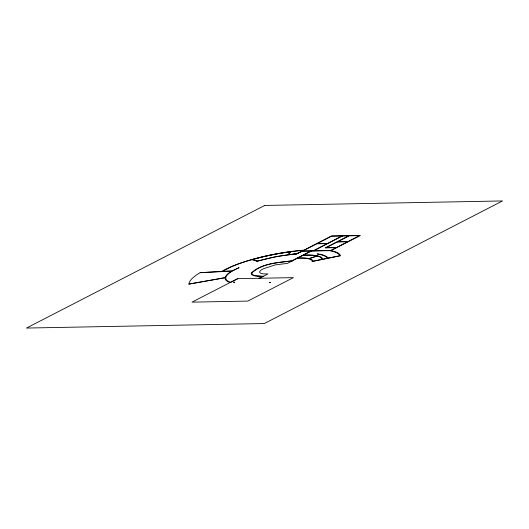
<?xml version="1.0" encoding="UTF-8"?>
<svg xmlns="http://www.w3.org/2000/svg" width="529" height="529" viewBox="0 0 529 529"><rect width="100%" height="100%" fill="white"/><g stroke="black" fill="none" stroke-linecap="round" stroke-linejoin="round"><path stroke-width="0.79" d="M288.034 254.68L290.242 251.784L276.7 253.946M290.904 251.705L288.695 254.594L296.875 253.715L303.547 250.343C285.475 251.857 267.555 255.17 250.124 260.175A64.492 14.395 -10.5 0 0 231.464 266.775L222.537 271.337L232.072 270.914L239.088 267.674A53.522 11.949 -10.5 0 0 230.73 282.347L230.122 282.526A54.209 12.101 -10.5 0 1 225.175 278.79L225.169 277.758L188.939 284.093A87.47 19.527 -10.5 0 1 200.101 272.693L221.942 271.37A65.173 14.547 -10.5 0 1 303.937 250.144L331.452 235.98L360.441 235.431L330.883 250.647A64.346 14.362 -10.5 0 1 339.83 254.542L340.517 255.745L312.156 261.491A28.513 6.368 -10.5 0 0 297.463 258.212M258.992 278.28L263.528 276.224M310.834 251.024L291.664 260.89C278.294 262.801 262.159 263.237 251.85 272.971L252.26 274.445L254.363 275.523L262.973 276.237M292.272 260.883L291.294 261.088L291.882 261.081M230.73 282.347L237.865 278.684M251.969 259.666L257.18 261.313A47.828 10.679 -10.5 0 1 296.624 253.907L303.547 250.343M302.449 251.182L296.624 253.907M311.449 251.011L287.452 263.363L275.133 264.93L263.224 268.798L260.896 270.2L259.713 271.476L259.732 272.554L260.903 273.361L263.125 273.85L267.958 273.943L259.554 278.267M313.181 250.792L341.985 235.967M313.743 250.779L342.541 235.96M348.644 235.841L325.295 247.856L336.16 247.651L330.704 250.462L302.826 250.991L331.63 236.165L359.508 235.636L336.543 247.453L326.241 247.651M325.857 247.85L349.2 235.835M297.84 258.013L300.042 257.934A29.201 6.52 -10.5 0 1 308.989 258.562L316.825 255.99L318.319 256.386A37.156 8.292 -10.5 0 1 321.758 259.389L321.758 259.408M309.3 258.641L317.136 256.069M256.863 261.233L276.641 256.499L297.014 253.702M264.308 256.492L252.591 259.494L257.471 261.055M264.956 256.334L276.045 254.065M276.283 256.572L276.951 256.446M188.939 284.093L225.169 277.599A54.209 12.101 -10.5 0 1 230.095 272.131L231.762 271.113L200.101 272.693M291.664 260.89C277.963 262.463 261.663 263.277 251.182 273.083L251.599 274.597C255.011 276.773 259.276 276.303 263.138 276.422M337.72 241.74L348.022 241.548M337.337 241.938L347.646 241.74M317.228 243.578L327.583 243.38M316.858 243.77L327.213 243.571M301.894 251.196L329.547 250.673L331.617 251.096A63.659 14.21 -10.5 0 1 339.162 254.687L339.763 255.738L312.818 261.227L312.778 260.784A29.201 6.52 -10.5 0 0 310.206 258.886L308.989 258.562M304.32 254.376L304.935 254.363M303.163 255.276L303.21 255.276A37.156 8.292 -10.5 0 1 316.825 255.99M257.511 276.33L262.596 276.436M327.484 258.245L326.631 257.312A63.282 14.124 -10.5 0 0 321.949 255.011L320.872 254.707A63.282 14.124 -10.5 0 0 317.155 253.946L320.296 254.251A63.963 14.283 -10.5 0 1 328.159 258.106M303.54 255.084A37.837 8.444 -10.5 0 1 322.432 259.27M264.705 205.45L26.45 328.059L264.295 323.55L502.55 200.941L264.705 205.45M237.574 278.684L192.001 302.145L247.823 301.087L293.397 277.626L237.574 278.684M234.076 282.202L233.692 282.4L234.631 282.195L234.076 282.202M269.949 282.506L269.572 282.698L270.504 282.493L269.949 282.506"/></g></svg>
